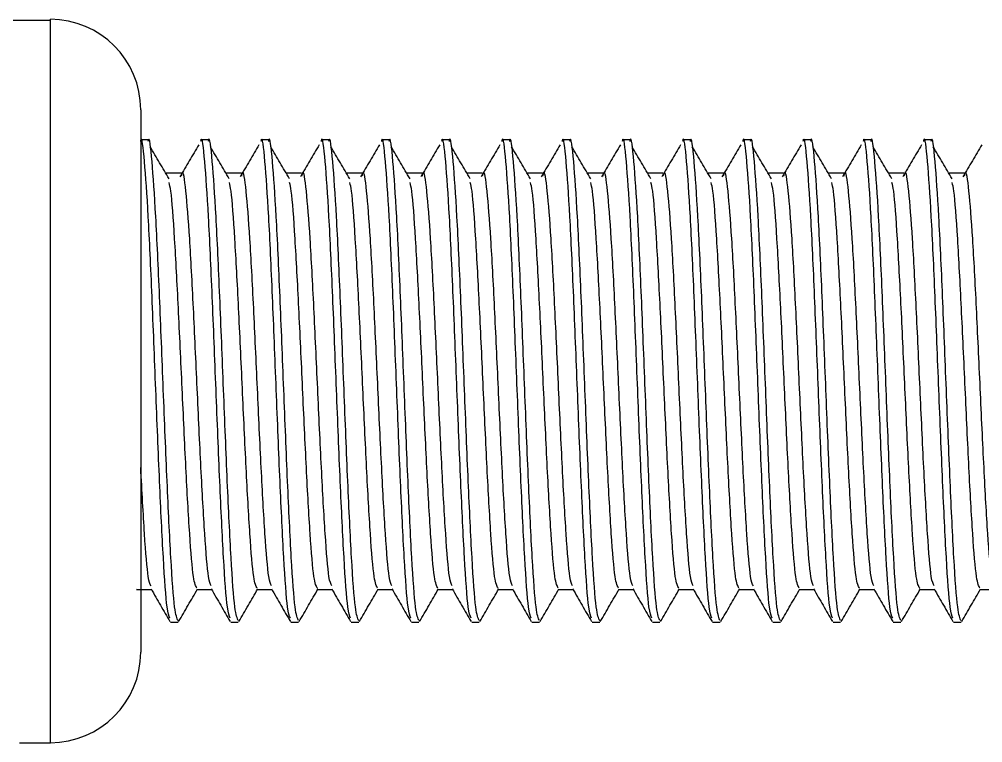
# Model space of a CAD drawing. Header units: millimetres. Extents: x -473 to 6267, y 319 to 3284.
# Drawn here: x 881.29 to 889.29, y 2943.36 to 2949.36 of the extents above; entities that cross this region are included whole.
import ezdxf

# ---------------------------------------------------------------- set-up
doc = ezdxf.new("R2010")
doc.units = ezdxf.units.MM
doc.layers.add('3mm', color=7, linetype='Continuous', lineweight=30)

msp = doc.modelspace()

# ---------------------------------------------------------------- linework, layer by layer
at = {"layer": '3mm', "lineweight": 30}
for p, q in [((881.5501, 2949.3477), (881.1126, 2949.3477)), ((881.5501, 2949.3477), (881.5501, 2949.3587)), ((881.5501, 2943.3587), (881.5501, 2949.3477)), ((882.3001, 2948.6087), (882.3001, 2946.166)), ((882.3598, 2948.3587), (882.3001, 2948.3587)), ((882.8598, 2948.3587), (882.7973, 2948.3587)), ((883.3598, 2948.3587), (883.2973, 2948.3587)), ((883.8598, 2948.3587), (883.7973, 2948.3587)), ((884.3598, 2948.3587), (884.2973, 2948.3587)), ((884.8598, 2948.3587), (884.7973, 2948.3587)), ((885.3598, 2948.3587), (885.2973, 2948.3587)), ((885.8598, 2948.3587), (885.7973, 2948.3587)), ((886.3598, 2948.3587), (886.2973, 2948.3587)), ((886.8598, 2948.3587), (886.7973, 2948.3587)), ((887.3598, 2948.3587), (887.2973, 2948.3587)), ((887.8598, 2948.3587), (887.7973, 2948.3587)), ((888.3598, 2948.3587), (888.2973, 2948.3587)), ((888.8598, 2948.3587), (888.7973, 2948.3587)), ((882.6353, 2948.0831), (882.5103, 2948.0831)), ((883.1353, 2948.0831), (883.0103, 2948.0831)), ((883.6353, 2948.0831), (883.5103, 2948.0831)), ((884.1353, 2948.0831), (884.0103, 2948.0831)), ((884.6353, 2948.0831), (884.5103, 2948.0831)), ((885.1353, 2948.0831), (885.0103, 2948.0831)), ((885.6353, 2948.0831), (885.5103, 2948.0831)), ((886.1353, 2948.0831), (886.0103, 2948.0831)), ((886.6353, 2948.0831), (886.5103, 2948.0831)), ((887.1353, 2948.0831), (887.0103, 2948.0831)), ((887.6353, 2948.0831), (887.5103, 2948.0831)), ((888.1353, 2948.0831), (888.0103, 2948.0831)), ((888.6353, 2948.0831), (888.5103, 2948.0831)), ((889.1353, 2948.0831), (889.0103, 2948.0831)), ((882.3001, 2946.166), (882.3001, 2944.1087)), ((882.2662, 2944.6293), (882.3882, 2944.6293)), ((882.2691, 2944.6293), (882.2719, 2944.6343)), ((882.7662, 2944.6293), (882.8882, 2944.6293)), ((883.2662, 2944.6293), (883.3882, 2944.6293)), ((883.7662, 2944.6293), (883.8882, 2944.6293)), ((884.2662, 2944.6293), (884.3882, 2944.6293)), ((884.7662, 2944.6293), (884.8882, 2944.6293)), ((885.2662, 2944.6293), (885.3882, 2944.6293)), ((885.7662, 2944.6293), (885.8882, 2944.6293)), ((886.2662, 2944.6293), (886.3882, 2944.6293)), ((886.7662, 2944.6293), (886.8882, 2944.6293)), ((887.2662, 2944.6293), (887.3882, 2944.6293)), ((887.7662, 2944.6293), (887.8882, 2944.6293)), ((888.2662, 2944.6293), (888.3882, 2944.6293)), ((888.7662, 2944.6293), (888.8882, 2944.6293)), ((889.2662, 2944.6293), (889.3882, 2944.6293)), ((882.5473, 2944.3587), (882.6098, 2944.3587)), ((883.0473, 2944.3587), (883.1098, 2944.3587)), ((883.5473, 2944.3587), (883.6098, 2944.3587)), ((884.0473, 2944.3587), (884.1098, 2944.3587)), ((884.5473, 2944.3587), (884.6098, 2944.3587)), ((885.0473, 2944.3587), (885.1098, 2944.3587)), ((885.5473, 2944.3587), (885.6098, 2944.3587)), ((886.0473, 2944.3587), (886.1098, 2944.3587)), ((886.5473, 2944.3587), (886.6098, 2944.3587)), ((887.0473, 2944.3587), (887.1098, 2944.3587)), ((887.5473, 2944.3587), (887.6098, 2944.3587)), ((888.0473, 2944.3587), (888.1098, 2944.3587)), ((888.5473, 2944.3587), (888.6098, 2944.3587)), ((889.0473, 2944.3587), (889.1098, 2944.3587)), ((881.2934, 2943.3587), (881.5501, 2943.3587))]:
    msp.add_line(p, q, dxfattribs=at)
for centre, start, end in [((881.5501, 2948.6087), 0, 90), ((881.5501, 2944.1087), 270, 0)]:
    msp.add_arc(centre, 0.75, start, end, dxfattribs=at)
for points, knots in [([(882.5419, 2944.3928), (882.5343, 2944.4102), (882.5162, 2944.4513), (882.4876, 2944.8634), (882.4564, 2945.5045), (882.4251, 2946.2864), (882.3939, 2947.0743), (882.3626, 2947.7625), (882.3314, 2948.2052), (882.3096, 2948.3998), (882.2983, 2948.3503), (882.2973, 2948.3462)], [0, 0, 0, 0, 0.0942, 0.221958, 0.349716, 0.477474, 0.605232, 0.732989, 0.860747, 0.988505, 1, 1, 1, 1]), ([(882.6098, 2944.3712), (882.6004, 2944.3909), (882.5805, 2944.4322), (882.5501, 2944.8615), (882.5189, 2945.505), (882.4876, 2946.2862), (882.4564, 2947.0743), (882.4251, 2947.7625), (882.3939, 2948.2052), (882.3721, 2948.3998), (882.3608, 2948.3503), (882.3598, 2948.3462)], [0, 0, 0, 0, 0.113753, 0.238753, 0.363753, 0.488753, 0.613753, 0.738753, 0.863753, 0.988753, 1, 1, 1, 1]), ([(883.0419, 2944.3928), (883.0343, 2944.4102), (883.0162, 2944.4513), (882.9876, 2944.8634), (882.9564, 2945.5045), (882.9251, 2946.2864), (882.8939, 2947.0743), (882.8626, 2947.7625), (882.8314, 2948.2052), (882.8096, 2948.3998), (882.7983, 2948.3503), (882.7973, 2948.3462)], [0, 0, 0, 0, 0.0942, 0.221958, 0.349716, 0.477474, 0.605232, 0.732989, 0.860747, 0.988505, 1, 1, 1, 1]), ([(883.1098, 2944.3712), (883.1004, 2944.3909), (883.0805, 2944.4322), (883.0501, 2944.8615), (883.0189, 2945.505), (882.9876, 2946.2862), (882.9564, 2947.0743), (882.9251, 2947.7625), (882.8939, 2948.2052), (882.8721, 2948.3998), (882.8608, 2948.3503), (882.8598, 2948.3462)], [0, 0, 0, 0, 0.113753, 0.238753, 0.363753, 0.488753, 0.613753, 0.738753, 0.863753, 0.988753, 1, 1, 1, 1]), ([(883.5419, 2944.3928), (883.5343, 2944.4102), (883.5162, 2944.4513), (883.4876, 2944.8634), (883.4564, 2945.5045), (883.4251, 2946.2864), (883.3939, 2947.0743), (883.3626, 2947.7625), (883.3314, 2948.2052), (883.3096, 2948.3998), (883.2983, 2948.3503), (883.2973, 2948.3462)], [0, 0, 0, 0, 0.0942, 0.221958, 0.349716, 0.477474, 0.605232, 0.732989, 0.860747, 0.988505, 1, 1, 1, 1]), ([(883.6098, 2944.3712), (883.6004, 2944.3909), (883.5805, 2944.4322), (883.5501, 2944.8615), (883.5189, 2945.505), (883.4876, 2946.2862), (883.4564, 2947.0743), (883.4251, 2947.7625), (883.3939, 2948.2052), (883.3721, 2948.3998), (883.3608, 2948.3503), (883.3598, 2948.3462)], [0, 0, 0, 0, 0.113753, 0.238753, 0.363753, 0.488753, 0.613753, 0.738753, 0.863753, 0.988753, 1, 1, 1, 1]), ([(884.0419, 2944.3928), (884.0343, 2944.4102), (884.0162, 2944.4513), (883.9876, 2944.8634), (883.9564, 2945.5045), (883.9251, 2946.2864), (883.8939, 2947.0743), (883.8626, 2947.7625), (883.8314, 2948.2052), (883.8096, 2948.3998), (883.7983, 2948.3503), (883.7973, 2948.3462)], [0, 0, 0, 0, 0.0942, 0.221958, 0.349716, 0.477474, 0.605232, 0.732989, 0.860747, 0.988505, 1, 1, 1, 1]), ([(884.1098, 2944.3712), (884.1004, 2944.3909), (884.0805, 2944.4322), (884.0501, 2944.8615), (884.0189, 2945.505), (883.9876, 2946.2862), (883.9564, 2947.0743), (883.9251, 2947.7625), (883.8939, 2948.2052), (883.8721, 2948.3998), (883.8608, 2948.3503), (883.8598, 2948.3462)], [0, 0, 0, 0, 0.113753, 0.238753, 0.363753, 0.488753, 0.613753, 0.738753, 0.863753, 0.988753, 1, 1, 1, 1]), ([(884.5419, 2944.3928), (884.5343, 2944.4102), (884.5162, 2944.4513), (884.4876, 2944.8634), (884.4564, 2945.5045), (884.4251, 2946.2864), (884.3939, 2947.0743), (884.3626, 2947.7625), (884.3314, 2948.2052), (884.3096, 2948.3998), (884.2983, 2948.3503), (884.2973, 2948.3462)], [0, 0, 0, 0, 0.0942, 0.221958, 0.349716, 0.477474, 0.605232, 0.732989, 0.860747, 0.988505, 1, 1, 1, 1]), ([(884.6098, 2944.3712), (884.6004, 2944.3909), (884.5805, 2944.4322), (884.5501, 2944.8615), (884.5189, 2945.505), (884.4876, 2946.2862), (884.4564, 2947.0743), (884.4251, 2947.7625), (884.3939, 2948.2052), (884.3721, 2948.3998), (884.3608, 2948.3503), (884.3598, 2948.3462)], [0, 0, 0, 0, 0.113753, 0.238753, 0.363753, 0.488753, 0.613753, 0.738753, 0.863753, 0.988753, 1, 1, 1, 1]), ([(885.0419, 2944.3928), (885.0343, 2944.4102), (885.0162, 2944.4513), (884.9876, 2944.8634), (884.9564, 2945.5045), (884.9251, 2946.2864), (884.8939, 2947.0743), (884.8626, 2947.7625), (884.8314, 2948.2052), (884.8096, 2948.3998), (884.7983, 2948.3503), (884.7973, 2948.3462)], [0, 0, 0, 0, 0.0942, 0.221958, 0.349716, 0.477474, 0.605232, 0.732989, 0.860747, 0.988505, 1, 1, 1, 1]), ([(885.1098, 2944.3712), (885.1004, 2944.3909), (885.0805, 2944.4322), (885.0501, 2944.8615), (885.0189, 2945.505), (884.9876, 2946.2862), (884.9564, 2947.0743), (884.9251, 2947.7625), (884.8939, 2948.2052), (884.8721, 2948.3998), (884.8608, 2948.3503), (884.8598, 2948.3462)], [0, 0, 0, 0, 0.113753, 0.238753, 0.363753, 0.488753, 0.613753, 0.738753, 0.863753, 0.988753, 1, 1, 1, 1]), ([(885.5419, 2944.3928), (885.5343, 2944.4102), (885.5162, 2944.4513), (885.4876, 2944.8634), (885.4564, 2945.5045), (885.4251, 2946.2864), (885.3939, 2947.0743), (885.3626, 2947.7625), (885.3314, 2948.2052), (885.3096, 2948.3998), (885.2983, 2948.3503), (885.2973, 2948.3462)], [0, 0, 0, 0, 0.0942, 0.221958, 0.349716, 0.477474, 0.605232, 0.732989, 0.860747, 0.988505, 1, 1, 1, 1]), ([(885.6098, 2944.3712), (885.6004, 2944.3909), (885.5805, 2944.4322), (885.5501, 2944.8615), (885.5189, 2945.505), (885.4876, 2946.2862), (885.4564, 2947.0743), (885.4251, 2947.7625), (885.3939, 2948.2052), (885.3721, 2948.3998), (885.3608, 2948.3503), (885.3598, 2948.3462)], [0, 0, 0, 0, 0.113753, 0.238753, 0.363753, 0.488753, 0.613753, 0.738753, 0.863753, 0.988753, 1, 1, 1, 1]), ([(886.0419, 2944.3928), (886.0343, 2944.4102), (886.0162, 2944.4513), (885.9876, 2944.8634), (885.9564, 2945.5045), (885.9251, 2946.2864), (885.8939, 2947.0743), (885.8626, 2947.7625), (885.8314, 2948.2052), (885.8096, 2948.3998), (885.7983, 2948.3503), (885.7973, 2948.3462)], [0, 0, 0, 0, 0.0942, 0.221958, 0.349716, 0.477474, 0.605232, 0.732989, 0.860747, 0.988505, 1, 1, 1, 1]), ([(886.1098, 2944.3712), (886.1004, 2944.3909), (886.0805, 2944.4322), (886.0501, 2944.8615), (886.0189, 2945.505), (885.9876, 2946.2862), (885.9564, 2947.0743), (885.9251, 2947.7625), (885.8939, 2948.2052), (885.8721, 2948.3998), (885.8608, 2948.3503), (885.8598, 2948.3462)], [0, 0, 0, 0, 0.113753, 0.238753, 0.363753, 0.488753, 0.613753, 0.738753, 0.863753, 0.988753, 1, 1, 1, 1]), ([(886.5419, 2944.3928), (886.5343, 2944.4102), (886.5162, 2944.4513), (886.4876, 2944.8634), (886.4564, 2945.5045), (886.4251, 2946.2864), (886.3939, 2947.0743), (886.3626, 2947.7625), (886.3314, 2948.2052), (886.3096, 2948.3998), (886.2983, 2948.3503), (886.2973, 2948.3462)], [0, 0, 0, 0, 0.0942, 0.221958, 0.349716, 0.477474, 0.605232, 0.732989, 0.860747, 0.988505, 1, 1, 1, 1]), ([(886.6098, 2944.3712), (886.6004, 2944.3909), (886.5805, 2944.4322), (886.5501, 2944.8615), (886.5189, 2945.505), (886.4876, 2946.2862), (886.4564, 2947.0743), (886.4251, 2947.7625), (886.3939, 2948.2052), (886.3721, 2948.3998), (886.3608, 2948.3503), (886.3598, 2948.3462)], [0, 0, 0, 0, 0.113753, 0.238753, 0.363753, 0.488753, 0.613753, 0.738753, 0.863753, 0.988753, 1, 1, 1, 1]), ([(887.0419, 2944.3928), (887.0343, 2944.4102), (887.0162, 2944.4513), (886.9876, 2944.8634), (886.9564, 2945.5045), (886.9251, 2946.2864), (886.8939, 2947.0743), (886.8626, 2947.7625), (886.8314, 2948.2052), (886.8096, 2948.3998), (886.7983, 2948.3503), (886.7973, 2948.3462)], [0, 0, 0, 0, 0.0942, 0.221958, 0.349716, 0.477474, 0.605232, 0.732989, 0.860747, 0.988505, 1, 1, 1, 1]), ([(887.1098, 2944.3712), (887.1004, 2944.3909), (887.0805, 2944.4322), (887.0501, 2944.8615), (887.0189, 2945.505), (886.9876, 2946.2862), (886.9564, 2947.0743), (886.9251, 2947.7625), (886.8939, 2948.2052), (886.8721, 2948.3998), (886.8608, 2948.3503), (886.8598, 2948.3462)], [0, 0, 0, 0, 0.113753, 0.238753, 0.363753, 0.488753, 0.613753, 0.738753, 0.863753, 0.988753, 1, 1, 1, 1]), ([(887.5419, 2944.3928), (887.5343, 2944.4102), (887.5162, 2944.4513), (887.4876, 2944.8634), (887.4564, 2945.5045), (887.4251, 2946.2864), (887.3939, 2947.0743), (887.3626, 2947.7625), (887.3314, 2948.2052), (887.3096, 2948.3998), (887.2983, 2948.3503), (887.2973, 2948.3462)], [0, 0, 0, 0, 0.0942, 0.221958, 0.349716, 0.477474, 0.605232, 0.732989, 0.860747, 0.988505, 1, 1, 1, 1]), ([(887.6098, 2944.3712), (887.6004, 2944.3909), (887.5805, 2944.4322), (887.5501, 2944.8615), (887.5189, 2945.505), (887.4876, 2946.2862), (887.4564, 2947.0743), (887.4251, 2947.7625), (887.3939, 2948.2052), (887.3721, 2948.3998), (887.3608, 2948.3503), (887.3598, 2948.3462)], [0, 0, 0, 0, 0.113753, 0.238753, 0.363753, 0.488753, 0.613753, 0.738753, 0.863753, 0.988753, 1, 1, 1, 1]), ([(888.0419, 2944.3928), (888.0343, 2944.4102), (888.0162, 2944.4513), (887.9876, 2944.8634), (887.9564, 2945.5045), (887.9251, 2946.2864), (887.8939, 2947.0743), (887.8626, 2947.7625), (887.8314, 2948.2052), (887.8096, 2948.3998), (887.7983, 2948.3503), (887.7973, 2948.3462)], [0, 0, 0, 0, 0.0942, 0.221958, 0.349716, 0.477474, 0.605232, 0.732989, 0.860747, 0.988505, 1, 1, 1, 1]), ([(888.1098, 2944.3712), (888.1004, 2944.3909), (888.0805, 2944.4322), (888.0501, 2944.8615), (888.0189, 2945.505), (887.9876, 2946.2862), (887.9564, 2947.0743), (887.9251, 2947.7625), (887.8939, 2948.2052), (887.8721, 2948.3998), (887.8608, 2948.3503), (887.8598, 2948.3462)], [0, 0, 0, 0, 0.113753, 0.238753, 0.363753, 0.488753, 0.613753, 0.738753, 0.863753, 0.988753, 1, 1, 1, 1]), ([(888.5419, 2944.3928), (888.5343, 2944.4102), (888.5162, 2944.4513), (888.4876, 2944.8634), (888.4564, 2945.5045), (888.4251, 2946.2864), (888.3939, 2947.0743), (888.3626, 2947.7625), (888.3314, 2948.2052), (888.3096, 2948.3998), (888.2983, 2948.3503), (888.2973, 2948.3462)], [0, 0, 0, 0, 0.0942, 0.221958, 0.349716, 0.477474, 0.605232, 0.732989, 0.860747, 0.988505, 1, 1, 1, 1]), ([(888.6098, 2944.3712), (888.6004, 2944.3909), (888.5805, 2944.4322), (888.5501, 2944.8615), (888.5189, 2945.505), (888.4876, 2946.2862), (888.4564, 2947.0743), (888.4251, 2947.7625), (888.3939, 2948.2052), (888.3721, 2948.3998), (888.3608, 2948.3503), (888.3598, 2948.3462)], [0, 0, 0, 0, 0.113753, 0.238753, 0.363753, 0.488753, 0.613753, 0.738753, 0.863753, 0.988753, 1, 1, 1, 1]), ([(889.0419, 2944.3928), (889.0343, 2944.4102), (889.0162, 2944.4513), (888.9876, 2944.8634), (888.9564, 2945.5045), (888.9251, 2946.2864), (888.8939, 2947.0743), (888.8626, 2947.7625), (888.8314, 2948.2052), (888.8096, 2948.3998), (888.7983, 2948.3503), (888.7973, 2948.3462)], [0, 0, 0, 0, 0.0942, 0.221958, 0.349716, 0.477474, 0.605232, 0.732989, 0.860747, 0.988505, 1, 1, 1, 1]), ([(889.1098, 2944.3712), (889.1004, 2944.3909), (889.0805, 2944.4322), (889.0501, 2944.8615), (889.0189, 2945.505), (888.9876, 2946.2862), (888.9564, 2947.0743), (888.9251, 2947.7625), (888.8939, 2948.2052), (888.8721, 2948.3998), (888.8608, 2948.3503), (888.8598, 2948.3462)], [0, 0, 0, 0, 0.113753, 0.238753, 0.363753, 0.488753, 0.613753, 0.738753, 0.863753, 0.988753, 1, 1, 1, 1]), ([(882.5354, 2948.0358), (882.5093, 2948.0798), (882.4571, 2948.1679), (882.4049, 2948.2562), (882.3788, 2948.3003)], [0, 0, 0, 0, 0.499988, 1, 1, 1, 1]), ([(882.7815, 2948.3182), (882.7554, 2948.2737), (882.7032, 2948.1847), (882.651, 2948.0958), (882.6249, 2948.0514)], [0, 0, 0, 0, 0.500014, 1, 1, 1, 1]), ([(883.0354, 2948.0358), (883.0093, 2948.0798), (882.9571, 2948.1679), (882.9049, 2948.2562), (882.8788, 2948.3003)], [0, 0, 0, 0, 0.499988, 1, 1, 1, 1]), ([(883.2815, 2948.3182), (883.2554, 2948.2737), (883.2032, 2948.1847), (883.151, 2948.0958), (883.1249, 2948.0514)], [0, 0, 0, 0, 0.500014, 1, 1, 1, 1]), ([(883.5354, 2948.0358), (883.5093, 2948.0798), (883.4571, 2948.1679), (883.4049, 2948.2562), (883.3788, 2948.3003)], [0, 0, 0, 0, 0.499988, 1, 1, 1, 1]), ([(883.7815, 2948.3182), (883.7554, 2948.2737), (883.7032, 2948.1847), (883.651, 2948.0958), (883.6249, 2948.0514)], [0, 0, 0, 0, 0.500014, 1, 1, 1, 1]), ([(884.0354, 2948.0358), (884.0093, 2948.0798), (883.9571, 2948.1679), (883.9049, 2948.2562), (883.8788, 2948.3003)], [0, 0, 0, 0, 0.4999882, 1, 1, 1, 1]), ([(884.2815, 2948.3182), (884.2554, 2948.2737), (884.2032, 2948.1847), (884.151, 2948.0958), (884.1249, 2948.0514)], [0, 0, 0, 0, 0.500014, 1, 1, 1, 1]), ([(884.5354, 2948.0358), (884.5093, 2948.0798), (884.4571, 2948.1679), (884.4049, 2948.2562), (884.3788, 2948.3003)], [0, 0, 0, 0, 0.499988, 1, 1, 1, 1]), ([(884.7815, 2948.3182), (884.7554, 2948.2737), (884.7032, 2948.1847), (884.651, 2948.0958), (884.6249, 2948.0514)], [0, 0, 0, 0, 0.500014, 1, 1, 1, 1]), ([(885.0354, 2948.0358), (885.0093, 2948.0798), (884.9571, 2948.1679), (884.9049, 2948.2562), (884.8788, 2948.3003)], [0, 0, 0, 0, 0.499988, 1, 1, 1, 1]), ([(885.2815, 2948.3182), (885.2554, 2948.2737), (885.2032, 2948.1847), (885.151, 2948.0958), (885.1249, 2948.0514)], [0, 0, 0, 0, 0.500014, 1, 1, 1, 1]), ([(885.5354, 2948.0358), (885.5093, 2948.0798), (885.4571, 2948.1679), (885.4049, 2948.2562), (885.3788, 2948.3003)], [0, 0, 0, 0, 0.499988, 1, 1, 1, 1]), ([(885.7815, 2948.3182), (885.7554, 2948.2737), (885.7032, 2948.1847), (885.651, 2948.0958), (885.6249, 2948.0514)], [0, 0, 0, 0, 0.500014, 1, 1, 1, 1]), ([(886.0354, 2948.0358), (886.0093, 2948.0798), (885.9571, 2948.1679), (885.9049, 2948.2562), (885.8788, 2948.3003)], [0, 0, 0, 0, 0.4999882, 1, 1, 1, 1]), ([(886.2815, 2948.3182), (886.2554, 2948.2737), (886.2032, 2948.1847), (886.151, 2948.0958), (886.1249, 2948.0514)], [0, 0, 0, 0, 0.500014, 1, 1, 1, 1]), ([(886.5354, 2948.0358), (886.5093, 2948.0798), (886.4571, 2948.1679), (886.4049, 2948.2562), (886.3788, 2948.3003)], [0, 0, 0, 0, 0.499988, 1, 1, 1, 1]), ([(886.7815, 2948.3182), (886.7554, 2948.2737), (886.7032, 2948.1847), (886.651, 2948.0958), (886.6249, 2948.0514)], [0, 0, 0, 0, 0.500014, 1, 1, 1, 1]), ([(887.0354, 2948.0358), (887.0093, 2948.0798), (886.9571, 2948.1679), (886.9049, 2948.2562), (886.8788, 2948.3003)], [0, 0, 0, 0, 0.4999882, 1, 1, 1, 1]), ([(887.2815, 2948.3182), (887.2554, 2948.2737), (887.2032, 2948.1847), (887.151, 2948.0958), (887.1249, 2948.0514)], [0, 0, 0, 0, 0.500014, 1, 1, 1, 1]), ([(887.5354, 2948.0358), (887.5093, 2948.0798), (887.4571, 2948.1679), (887.4049, 2948.2562), (887.3788, 2948.3003)], [0, 0, 0, 0, 0.499988, 1, 1, 1, 1]), ([(887.7815, 2948.3182), (887.7554, 2948.2737), (887.7032, 2948.1847), (887.651, 2948.0958), (887.6249, 2948.0514)], [0, 0, 0, 0, 0.500014, 1, 1, 1, 1]), ([(888.0354, 2948.0358), (888.0093, 2948.0798), (887.9571, 2948.1679), (887.9049, 2948.2562), (887.8788, 2948.3003)], [0, 0, 0, 0, 0.499988, 1, 1, 1, 1]), ([(888.2815, 2948.3182), (888.2554, 2948.2737), (888.2032, 2948.1847), (888.151, 2948.0958), (888.1249, 2948.0514)], [0, 0, 0, 0, 0.500014, 1, 1, 1, 1]), ([(888.5354, 2948.0358), (888.5093, 2948.0798), (888.4571, 2948.1679), (888.4049, 2948.2562), (888.3788, 2948.3003)], [0, 0, 0, 0, 0.499988, 1, 1, 1, 1]), ([(888.7815, 2948.3182), (888.7554, 2948.2737), (888.7032, 2948.1847), (888.651, 2948.0958), (888.6249, 2948.0514)], [0, 0, 0, 0, 0.500014, 1, 1, 1, 1]), ([(889.0354, 2948.0358), (889.0093, 2948.0798), (888.9571, 2948.1679), (888.9049, 2948.2562), (888.8788, 2948.3003)], [0, 0, 0, 0, 0.4999882, 1, 1, 1, 1]), ([(889.2815, 2948.3182), (889.2554, 2948.2737), (889.2032, 2948.1847), (889.151, 2948.0958), (889.1249, 2948.0514)], [0, 0, 0, 0, 0.500014, 1, 1, 1, 1]), ([(882.8853, 2944.6603), (882.8777, 2944.6752), (882.8598, 2944.7107), (882.8314, 2945.0658), (882.8001, 2945.62), (882.7689, 2946.2961), (882.7376, 2946.9778), (882.7064, 2947.5712), (882.6751, 2947.9603), (882.6514, 2948.1263), (882.638, 2948.0691), (882.6351, 2948.0565)], [0, 0, 0, 0, 0.0903927, 0.2152991, 0.3402055, 0.4651119, 0.5900183, 0.7149248, 0.8398312, 0.9647376, 1, 1, 1, 1]), ([(883.3853, 2944.6603), (883.3777, 2944.6752), (883.3598, 2944.7107), (883.3314, 2945.0658), (883.3001, 2945.62), (883.2689, 2946.2961), (883.2376, 2946.9778), (883.2064, 2947.5712), (883.1751, 2947.9603), (883.1514, 2948.1263), (883.138, 2948.0691), (883.1351, 2948.0565)], [0, 0, 0, 0, 0.0903927, 0.2152991, 0.3402055, 0.4651119, 0.5900183, 0.7149248, 0.8398312, 0.9647376, 1, 1, 1, 1]), ([(883.8853, 2944.6603), (883.8777, 2944.6752), (883.8598, 2944.7107), (883.8314, 2945.0658), (883.8001, 2945.62), (883.7689, 2946.2961), (883.7376, 2946.9778), (883.7064, 2947.5712), (883.6751, 2947.9603), (883.6514, 2948.1263), (883.638, 2948.0691), (883.6351, 2948.0565)], [0, 0, 0, 0, 0.090393, 0.215299, 0.340206, 0.465112, 0.590018, 0.714925, 0.839831, 0.964738, 1, 1, 1, 1]), ([(884.3853, 2944.6603), (884.3777, 2944.6752), (884.3598, 2944.7107), (884.3314, 2945.0658), (884.3001, 2945.62), (884.2689, 2946.2961), (884.2376, 2946.9778), (884.2064, 2947.5712), (884.1751, 2947.9603), (884.1514, 2948.1263), (884.138, 2948.0691), (884.1351, 2948.0565)], [0, 0, 0, 0, 0.090393, 0.215299, 0.340206, 0.465112, 0.590018, 0.714925, 0.839831, 0.964738, 1, 1, 1, 1]), ([(884.8853, 2944.6603), (884.8777, 2944.6752), (884.8598, 2944.7107), (884.8314, 2945.0658), (884.8001, 2945.62), (884.7689, 2946.2961), (884.7376, 2946.9778), (884.7064, 2947.5712), (884.6751, 2947.9603), (884.6514, 2948.1263), (884.638, 2948.0691), (884.6351, 2948.0565)], [0, 0, 0, 0, 0.090393, 0.215299, 0.340206, 0.465112, 0.590018, 0.714925, 0.839831, 0.964738, 1, 1, 1, 1]), ([(885.3853, 2944.6603), (885.3777, 2944.6752), (885.3598, 2944.7107), (885.3314, 2945.0658), (885.3001, 2945.62), (885.2689, 2946.2961), (885.2376, 2946.9778), (885.2064, 2947.5712), (885.1751, 2947.9603), (885.1514, 2948.1263), (885.138, 2948.0691), (885.1351, 2948.0565)], [0, 0, 0, 0, 0.0903927, 0.2152991, 0.3402055, 0.4651119, 0.5900183, 0.7149248, 0.8398312, 0.9647376, 1, 1, 1, 1]), ([(885.8853, 2944.6603), (885.8777, 2944.6752), (885.8598, 2944.7107), (885.8314, 2945.0658), (885.8001, 2945.62), (885.7689, 2946.2961), (885.7376, 2946.9778), (885.7064, 2947.5712), (885.6751, 2947.9603), (885.6514, 2948.1263), (885.638, 2948.0691), (885.6351, 2948.0565)], [0, 0, 0, 0, 0.090393, 0.215299, 0.340206, 0.465112, 0.590018, 0.714925, 0.839831, 0.964738, 1, 1, 1, 1]), ([(886.3853, 2944.6603), (886.3777, 2944.6752), (886.3598, 2944.7107), (886.3314, 2945.0658), (886.3001, 2945.62), (886.2689, 2946.2961), (886.2376, 2946.9778), (886.2064, 2947.5712), (886.1751, 2947.9603), (886.1514, 2948.1263), (886.138, 2948.0691), (886.1351, 2948.0565)], [0, 0, 0, 0, 0.090393, 0.215299, 0.340206, 0.465112, 0.590018, 0.714925, 0.839831, 0.964738, 1, 1, 1, 1]), ([(886.8853, 2944.6603), (886.8777, 2944.6752), (886.8598, 2944.7107), (886.8314, 2945.0658), (886.8001, 2945.62), (886.7689, 2946.2961), (886.7376, 2946.9778), (886.7064, 2947.5712), (886.6751, 2947.9603), (886.6514, 2948.1263), (886.638, 2948.0691), (886.6351, 2948.0565)], [0, 0, 0, 0, 0.090393, 0.215299, 0.340206, 0.465112, 0.590018, 0.714925, 0.839831, 0.964738, 1, 1, 1, 1]), ([(887.3853, 2944.6603), (887.3777, 2944.6752), (887.3598, 2944.7107), (887.3314, 2945.0658), (887.3001, 2945.62), (887.2689, 2946.2961), (887.2376, 2946.9778), (887.2064, 2947.5712), (887.1751, 2947.9603), (887.1514, 2948.1263), (887.138, 2948.0691), (887.1351, 2948.0565)], [0, 0, 0, 0, 0.090393, 0.215299, 0.340206, 0.465112, 0.590018, 0.714925, 0.839831, 0.964738, 1, 1, 1, 1]), ([(887.8853, 2944.6603), (887.8777, 2944.6752), (887.8598, 2944.7107), (887.8314, 2945.0658), (887.8001, 2945.62), (887.7689, 2946.2961), (887.7376, 2946.9778), (887.7064, 2947.5712), (887.6751, 2947.9603), (887.6514, 2948.1263), (887.638, 2948.0691), (887.6351, 2948.0565)], [0, 0, 0, 0, 0.090393, 0.215299, 0.340206, 0.465112, 0.590018, 0.714925, 0.839831, 0.964738, 1, 1, 1, 1]), ([(888.3853, 2944.6603), (888.3777, 2944.6752), (888.3598, 2944.7107), (888.3314, 2945.0658), (888.3001, 2945.62), (888.2689, 2946.2961), (888.2376, 2946.9778), (888.2064, 2947.5712), (888.1751, 2947.9603), (888.1514, 2948.1263), (888.138, 2948.0691), (888.1351, 2948.0565)], [0, 0, 0, 0, 0.090393, 0.215299, 0.340206, 0.465112, 0.590018, 0.714925, 0.839831, 0.964738, 1, 1, 1, 1]), ([(888.8853, 2944.6603), (888.8777, 2944.6752), (888.8598, 2944.7107), (888.8314, 2945.0658), (888.8001, 2945.62), (888.7689, 2946.2961), (888.7376, 2946.9778), (888.7064, 2947.5712), (888.6751, 2947.9603), (888.6514, 2948.1263), (888.638, 2948.0691), (888.6351, 2948.0565)], [0, 0, 0, 0, 0.090393, 0.215299, 0.340206, 0.465112, 0.590018, 0.714925, 0.839831, 0.964738, 1, 1, 1, 1]), ([(889.3853, 2944.6603), (889.3777, 2944.6752), (889.3598, 2944.7107), (889.3314, 2945.0658), (889.3001, 2945.62), (889.2689, 2946.2961), (889.2376, 2946.9778), (889.2064, 2947.5712), (889.1751, 2947.9603), (889.1514, 2948.1263), (889.138, 2948.0691), (889.1351, 2948.0565)], [0, 0, 0, 0, 0.090393, 0.215299, 0.340206, 0.465112, 0.590018, 0.714925, 0.839831, 0.964738, 1, 1, 1, 1]), ([(882.7662, 2944.6398), (882.7567, 2944.6569), (882.7367, 2944.6926), (882.7064, 2945.064), (882.6751, 2945.6208), (882.6439, 2946.2951), (882.6126, 2946.9812), (882.5814, 2947.5589), (882.5557, 2947.9263), (882.5405, 2947.9852), (882.5356, 2948.0038)], [0, 0, 0, 0, 0.123782, 0.259331, 0.394881, 0.53043, 0.665979, 0.801529, 0.937078, 1, 1, 1, 1]), ([(883.2662, 2944.6398), (883.2567, 2944.6569), (883.2367, 2944.6926), (883.2064, 2945.064), (883.1751, 2945.6208), (883.1439, 2946.2951), (883.1126, 2946.9812), (883.0814, 2947.5589), (883.0557, 2947.9263), (883.0405, 2947.9852), (883.0356, 2948.0038)], [0, 0, 0, 0, 0.123782, 0.259331, 0.394881, 0.53043, 0.665979, 0.801529, 0.937078, 1, 1, 1, 1]), ([(883.7662, 2944.6398), (883.7567, 2944.6569), (883.7367, 2944.6926), (883.7064, 2945.064), (883.6751, 2945.6208), (883.6439, 2946.2951), (883.6126, 2946.9812), (883.5814, 2947.5589), (883.5557, 2947.9263), (883.5405, 2947.9852), (883.5356, 2948.0038)], [0, 0, 0, 0, 0.123782, 0.259331, 0.394881, 0.53043, 0.665979, 0.801529, 0.937078, 1, 1, 1, 1]), ([(884.2662, 2944.6398), (884.2567, 2944.6569), (884.2367, 2944.6926), (884.2064, 2945.064), (884.1751, 2945.6208), (884.1439, 2946.2951), (884.1126, 2946.9812), (884.0814, 2947.5589), (884.0557, 2947.9263), (884.0405, 2947.9852), (884.0356, 2948.0038)], [0, 0, 0, 0, 0.123782, 0.259331, 0.394881, 0.53043, 0.665979, 0.801529, 0.937078, 1, 1, 1, 1]), ([(884.7662, 2944.6398), (884.7567, 2944.6569), (884.7367, 2944.6926), (884.7064, 2945.064), (884.6751, 2945.6208), (884.6439, 2946.2951), (884.6126, 2946.9812), (884.5814, 2947.5589), (884.5557, 2947.9263), (884.5405, 2947.9852), (884.5356, 2948.0038)], [0, 0, 0, 0, 0.123782, 0.259331, 0.394881, 0.53043, 0.665979, 0.801529, 0.937078, 1, 1, 1, 1]), ([(885.2662, 2944.6398), (885.2567, 2944.6569), (885.2367, 2944.6926), (885.2064, 2945.064), (885.1751, 2945.6208), (885.1439, 2946.2951), (885.1126, 2946.9812), (885.0814, 2947.5589), (885.0557, 2947.9263), (885.0405, 2947.9852), (885.0356, 2948.0038)], [0, 0, 0, 0, 0.123782, 0.259331, 0.394881, 0.53043, 0.665979, 0.801529, 0.937078, 1, 1, 1, 1]), ([(885.7662, 2944.6398), (885.7567, 2944.6569), (885.7367, 2944.6926), (885.7064, 2945.064), (885.6751, 2945.6208), (885.6439, 2946.2951), (885.6126, 2946.9812), (885.5814, 2947.5589), (885.5557, 2947.9263), (885.5405, 2947.9852), (885.5356, 2948.0038)], [0, 0, 0, 0, 0.123782, 0.259331, 0.394881, 0.53043, 0.665979, 0.801529, 0.937078, 1, 1, 1, 1]), ([(886.2662, 2944.6398), (886.2567, 2944.6569), (886.2367, 2944.6926), (886.2064, 2945.064), (886.1751, 2945.6208), (886.1439, 2946.2951), (886.1126, 2946.9812), (886.0814, 2947.5589), (886.0557, 2947.9263), (886.0405, 2947.9852), (886.0356, 2948.0038)], [0, 0, 0, 0, 0.123782, 0.259331, 0.394881, 0.53043, 0.665979, 0.801529, 0.937078, 1, 1, 1, 1]), ([(886.7662, 2944.6398), (886.7567, 2944.6569), (886.7367, 2944.6926), (886.7064, 2945.064), (886.6751, 2945.6208), (886.6439, 2946.2951), (886.6126, 2946.9812), (886.5814, 2947.5589), (886.5557, 2947.9263), (886.5405, 2947.9852), (886.5356, 2948.0038)], [0, 0, 0, 0, 0.123782, 0.259331, 0.394881, 0.53043, 0.665979, 0.801529, 0.937078, 1, 1, 1, 1]), ([(887.2662, 2944.6398), (887.2567, 2944.6569), (887.2367, 2944.6926), (887.2064, 2945.064), (887.1751, 2945.6208), (887.1439, 2946.2951), (887.1126, 2946.9812), (887.0814, 2947.5589), (887.0557, 2947.9263), (887.0405, 2947.9852), (887.0356, 2948.0038)], [0, 0, 0, 0, 0.123782, 0.259331, 0.394881, 0.53043, 0.665979, 0.801529, 0.937078, 1, 1, 1, 1]), ([(887.7662, 2944.6398), (887.7567, 2944.6569), (887.7367, 2944.6926), (887.7064, 2945.064), (887.6751, 2945.6208), (887.6439, 2946.2951), (887.6126, 2946.9812), (887.5814, 2947.5589), (887.5557, 2947.9263), (887.5405, 2947.9852), (887.5356, 2948.0038)], [0, 0, 0, 0, 0.123782, 0.259331, 0.394881, 0.53043, 0.665979, 0.801529, 0.937078, 1, 1, 1, 1]), ([(888.2662, 2944.6398), (888.2567, 2944.6569), (888.2367, 2944.6926), (888.2064, 2945.064), (888.1751, 2945.6208), (888.1439, 2946.2951), (888.1126, 2946.9812), (888.0814, 2947.5589), (888.0557, 2947.9263), (888.0405, 2947.9852), (888.0356, 2948.0038)], [0, 0, 0, 0, 0.123782, 0.259331, 0.394881, 0.53043, 0.665979, 0.801529, 0.937078, 1, 1, 1, 1]), ([(888.7662, 2944.6398), (888.7567, 2944.6569), (888.7367, 2944.6926), (888.7064, 2945.064), (888.6751, 2945.6208), (888.6439, 2946.2951), (888.6126, 2946.9812), (888.5814, 2947.5589), (888.5557, 2947.9263), (888.5405, 2947.9852), (888.5356, 2948.0038)], [0, 0, 0, 0, 0.123782, 0.259331, 0.394881, 0.53043, 0.665979, 0.801529, 0.937078, 1, 1, 1, 1]), ([(889.2662, 2944.6398), (889.2567, 2944.6569), (889.2367, 2944.6926), (889.2064, 2945.064), (889.1751, 2945.6208), (889.1439, 2946.2951), (889.1126, 2946.9812), (889.0814, 2947.5589), (889.0557, 2947.9263), (889.0405, 2947.9852), (889.0356, 2948.0038)], [0, 0, 0, 0, 0.123782, 0.259331, 0.394881, 0.53043, 0.665979, 0.801529, 0.937078, 1, 1, 1, 1]), ([(882.3853, 2944.6603), (882.3777, 2944.6755), (882.3598, 2944.7117), (882.3314, 2945.0604), (882.3106, 2945.447), (882.3001, 2945.6403)], [0, 0, 0, 0, 0.2657003, 0.6328501, 1, 1, 1, 1]), ([(882.3853, 2944.6344), (882.4115, 2944.5892), (882.4638, 2944.4987), (882.5162, 2944.4083), (882.5423, 2944.363)], [0, 0, 0, 0, 0.499932, 1, 1, 1, 1]), ([(882.6149, 2944.363), (882.6411, 2944.4082), (882.6934, 2944.4986), (882.7457, 2944.5891), (882.7719, 2944.6343)], [0, 0, 0, 0, 0.500065, 1, 1, 1, 1]), ([(882.8853, 2944.6344), (882.9115, 2944.5892), (882.9638, 2944.4987), (883.0162, 2944.4083), (883.0423, 2944.363)], [0, 0, 0, 0, 0.499932, 1, 1, 1, 1]), ([(883.1149, 2944.363), (883.1411, 2944.4082), (883.1934, 2944.4986), (883.2457, 2944.5891), (883.2719, 2944.6343)], [0, 0, 0, 0, 0.500065, 1, 1, 1, 1]), ([(883.3853, 2944.6344), (883.4115, 2944.5892), (883.4638, 2944.4987), (883.5162, 2944.4083), (883.5423, 2944.363)], [0, 0, 0, 0, 0.499932, 1, 1, 1, 1]), ([(883.6149, 2944.363), (883.6411, 2944.4082), (883.6934, 2944.4986), (883.7457, 2944.5891), (883.7719, 2944.6343)], [0, 0, 0, 0, 0.5000655, 1, 1, 1, 1]), ([(883.8853, 2944.6344), (883.9115, 2944.5892), (883.9638, 2944.4987), (884.0162, 2944.4083), (884.0423, 2944.363)], [0, 0, 0, 0, 0.499932, 1, 1, 1, 1]), ([(884.1149, 2944.363), (884.1411, 2944.4082), (884.1934, 2944.4986), (884.2457, 2944.5891), (884.2719, 2944.6343)], [0, 0, 0, 0, 0.500065, 1, 1, 1, 1]), ([(884.3853, 2944.6344), (884.4115, 2944.5892), (884.4638, 2944.4987), (884.5162, 2944.4083), (884.5423, 2944.363)], [0, 0, 0, 0, 0.499932, 1, 1, 1, 1]), ([(884.6149, 2944.363), (884.6411, 2944.4082), (884.6934, 2944.4986), (884.7457, 2944.5891), (884.7719, 2944.6343)], [0, 0, 0, 0, 0.500065, 1, 1, 1, 1]), ([(884.8853, 2944.6344), (884.9115, 2944.5892), (884.9638, 2944.4987), (885.0162, 2944.4083), (885.0423, 2944.363)], [0, 0, 0, 0, 0.499932, 1, 1, 1, 1]), ([(885.1149, 2944.363), (885.1411, 2944.4082), (885.1934, 2944.4986), (885.2457, 2944.5891), (885.2719, 2944.6343)], [0, 0, 0, 0, 0.500065, 1, 1, 1, 1]), ([(885.3853, 2944.6344), (885.4115, 2944.5892), (885.4638, 2944.4987), (885.5162, 2944.4083), (885.5423, 2944.363)], [0, 0, 0, 0, 0.499932, 1, 1, 1, 1]), ([(885.6149, 2944.363), (885.6411, 2944.4082), (885.6934, 2944.4986), (885.7457, 2944.5891), (885.7719, 2944.6343)], [0, 0, 0, 0, 0.500065, 1, 1, 1, 1]), ([(885.8853, 2944.6344), (885.9115, 2944.5892), (885.9638, 2944.4987), (886.0162, 2944.4083), (886.0423, 2944.363)], [0, 0, 0, 0, 0.499932, 1, 1, 1, 1]), ([(886.1149, 2944.363), (886.1411, 2944.4082), (886.1934, 2944.4986), (886.2457, 2944.5891), (886.2719, 2944.6343)], [0, 0, 0, 0, 0.5000655, 1, 1, 1, 1]), ([(886.3853, 2944.6344), (886.4115, 2944.5892), (886.4638, 2944.4987), (886.5162, 2944.4083), (886.5423, 2944.363)], [0, 0, 0, 0, 0.499932, 1, 1, 1, 1]), ([(886.6149, 2944.363), (886.6411, 2944.4082), (886.6934, 2944.4986), (886.7457, 2944.5891), (886.7719, 2944.6343)], [0, 0, 0, 0, 0.500065, 1, 1, 1, 1]), ([(886.8853, 2944.6344), (886.9115, 2944.5892), (886.9638, 2944.4987), (887.0162, 2944.4083), (887.0423, 2944.363)], [0, 0, 0, 0, 0.499932, 1, 1, 1, 1]), ([(887.1149, 2944.363), (887.1411, 2944.4082), (887.1934, 2944.4986), (887.2457, 2944.5891), (887.2719, 2944.6343)], [0, 0, 0, 0, 0.500065, 1, 1, 1, 1]), ([(887.3853, 2944.6344), (887.4115, 2944.5892), (887.4638, 2944.4987), (887.5162, 2944.4083), (887.5423, 2944.363)], [0, 0, 0, 0, 0.499932, 1, 1, 1, 1]), ([(887.6149, 2944.363), (887.6411, 2944.4082), (887.6934, 2944.4986), (887.7457, 2944.5891), (887.7719, 2944.6343)], [0, 0, 0, 0, 0.500065, 1, 1, 1, 1]), ([(887.8853, 2944.6344), (887.9115, 2944.5892), (887.9638, 2944.4987), (888.0162, 2944.4083), (888.0423, 2944.363)], [0, 0, 0, 0, 0.499932, 1, 1, 1, 1]), ([(888.1149, 2944.363), (888.1411, 2944.4082), (888.1934, 2944.4986), (888.2457, 2944.5891), (888.2719, 2944.6343)], [0, 0, 0, 0, 0.5000655, 1, 1, 1, 1]), ([(888.3853, 2944.6344), (888.4115, 2944.5892), (888.4638, 2944.4987), (888.5162, 2944.4083), (888.5423, 2944.363)], [0, 0, 0, 0, 0.499932, 1, 1, 1, 1]), ([(888.6149, 2944.363), (888.6411, 2944.4082), (888.6934, 2944.4986), (888.7457, 2944.5891), (888.7719, 2944.6343)], [0, 0, 0, 0, 0.5000655, 1, 1, 1, 1]), ([(888.8853, 2944.6344), (888.9115, 2944.5892), (888.9638, 2944.4987), (889.0162, 2944.4083), (889.0423, 2944.363)], [0, 0, 0, 0, 0.499932, 1, 1, 1, 1]), ([(889.1149, 2944.363), (889.1411, 2944.4082), (889.1934, 2944.4986), (889.2457, 2944.5891), (889.2719, 2944.6343)], [0, 0, 0, 0, 0.500065, 1, 1, 1, 1])]:
    msp.add_open_spline(points, degree=3, knots=knots, dxfattribs=at)

doc.saveas('drawing.dxf')
